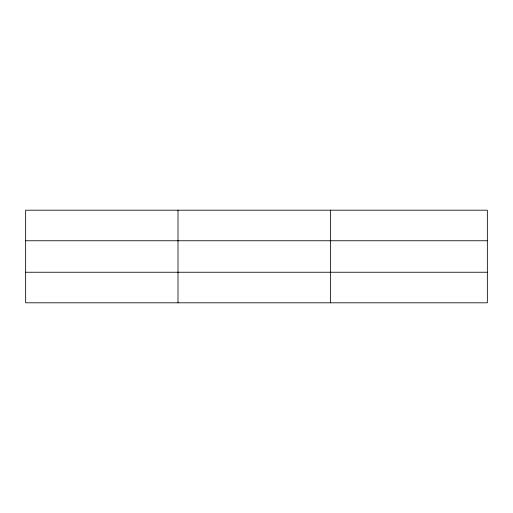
<?xml version="1.0" encoding="UTF-8"?>
<svg xmlns="http://www.w3.org/2000/svg" width="513" height="513" viewBox="0 0 513 513"><rect width="100%" height="100%" fill="white"/><g stroke="black" fill="none" stroke-linecap="round" stroke-linejoin="round"><path stroke-width="0.77" d="M178.011 302.805L178.011 210.195M330.372 302.805L330.372 210.195M487.35 272.243L487.35 302.805L25.65 302.805L25.65 210.195L487.35 210.195L487.35 272.243L25.65 272.243M25.65 240.757L487.35 240.757"/></g></svg>
